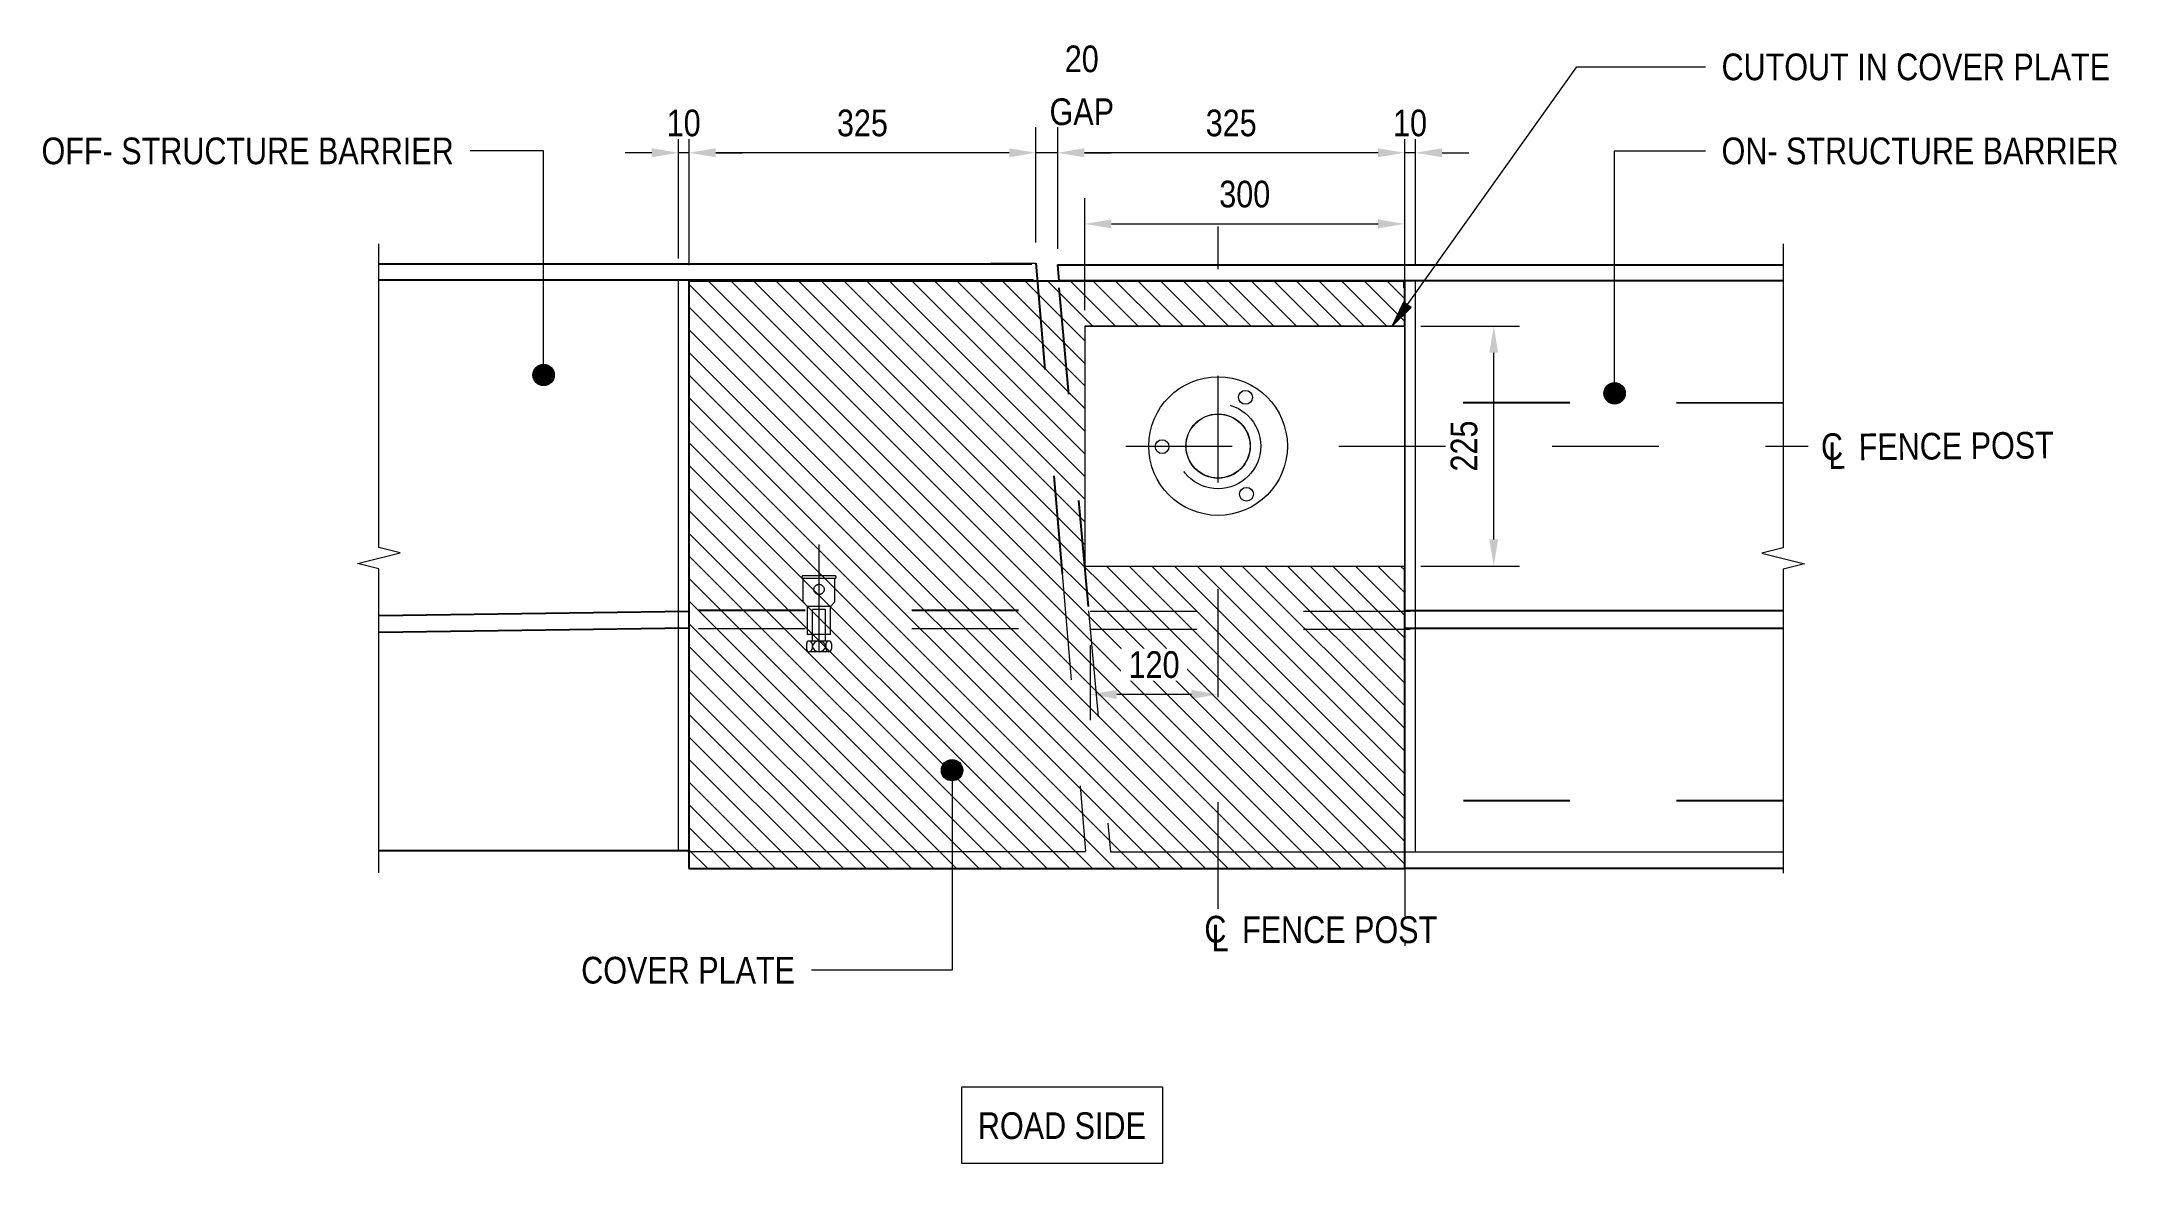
# Model space of a CAD drawing. Header units: metres. Extents: x 1 to 24, y 2 to 1737.
# Drawn here: x 5.798 to 7.745, y 1736.355 to 1737.407 of the extents above.
import ezdxf

# ---------------------------------------------------------------- set-up
doc = ezdxf.new("R2010")
doc.units = ezdxf.units.M
for name, pattern in [('Hidden_RSG', [0.0022, 0.0015, -0.0007]), ('JacobsCenter', [0.015, 0.009, -0.0015, 0.003, -0.0015]), ('JacobsDash', [0.0045, 0.003, -0.0015])]:
    doc.linetypes.add(name, pattern=pattern)
doc.layers.get('Defpoints').update_dxf_attribs({"color": 41})
for name, color, linetype, lineweight in [('BRIDGE-FRAMING-LINE-18-HID', 7, 'JacobsDash', 18), ('D-BDGE', 7, 'Continuous', 13), ('D-BDGE-FRAMING', 7, 'Continuous', 50), ('D-BDGE-GEN-MOD', 7, 'Continuous', 35), ('D-BDGE-LINE', 7, 'Continuous', 9), ('D-ENHA-GEN-LINE', 7, 'Continuous', 9), ('D-ENHA-TEXT', 7, 'Continuous', 9), ('D-ENHA-TEXT-DIMS', 7, 'Continuous', 9)]:
    doc.layers.add(name, color=color, linetype=linetype, lineweight=lineweight)
doc.styles.add('Arial Narrow', font='ARIALN.TTF', dxfattribs={"height": 0.025})
doc.styles.add('Arial Narrow_1', font='ARIALN.TTF', dxfattribs={"height": 0.0025})
doc.dimstyles.new('Dimension_Standard_O__mm__1', dxfattribs={"dimscale": 0.3048, "dimtxt": 0.025586, "dimasz": 0.082021, "dimexe": 0.07874, "dimexo": 0.049213, "dimgap": 0.049213, "dimtad": 1, "dimdec": 0, "dimlfac": 1000, "dimzin": 0, "dimdsep": 46, "dimtxsty": 'Arial Narrow', "dimsah": 1, "dimcen": 0.09, "dimaunit": 1, "dimadec": 4, "dimazin": 0, "dimtfac": 1, "dimtdec": 4, "dimtix": 1, "dimtmove": 0, "dimatfit": 3, "dimfxl": 1, "dimtvp": 1, "dimtfill": 1, "dimtolj": 1, "dimtzin": 0, "dimlwd": 18, "dimlwe": 18, "dimarcsym": 2})
doc.dimstyles.new('Dimension_Standard_T__mm_', dxfattribs={"dimscale": 0.3048, "dimtxt": 0.025586, "dimasz": 0.082021, "dimexe": 0.07874, "dimexo": 0.049213, "dimgap": 0.032808, "dimtad": 1, "dimdec": 0, "dimlfac": 1000, "dimzin": 0, "dimdsep": 46, "dimtxsty": 'Arial Narrow', "dimsah": 1, "dimcen": 0.09, "dimaunit": 1, "dimadec": 4, "dimazin": 0, "dimtfac": 1, "dimtdec": 4, "dimtix": 1, "dimtmove": 1, "dimatfit": 3, "dimfxl": 1, "dimtvp": 1, "dimtolj": 1, "dimtzin": 0, "dimlwd": 18, "dimlwe": 18, "dimarcsym": 2})

# ---------------------------------------------------------------- blocks, each defined once
blk = doc.blocks.new('08_ADC_Barrier_Precast_T2D_MBP-02-B - MBP-02-B-7218689-DRG-2871115 - SECTION 2')
at = {"layer": 'D-BDGE-GEN-MOD', "lineweight": 25}
for p, q in [((-2.3109, 0.55), (-1.6305, 0.55)), ((-2.3109, 0.55), (-2.3097, 0.535)), ((-2.3097, 0.535), (-2.3097, 0.5348)), ((-1.6305, 0.535), (-2.3097, 0.535)), ((-1.9854, 0.2261), (-1.6305, 0.2261)), ((-1.6305, 0.209), (-1.9854, 0.209))]:
    blk.add_line(p, q, dxfattribs=at)
blk = doc.blocks.new('Upstand North - Upstand North-7372798-DRG-2871115 - SECTION 2')
at = {"layer": 'BRIDGE-FRAMING-LINE-18-HID', "lineweight": 25}
for p, q in [((435.9181, 1732.7922), (435.5632, 1732.7958)), ((435.9144, 1732.4192), (435.5595, 1732.4228))]:
    blk.add_line(p, q, dxfattribs=at)
at = {"layer": 'D-BDGE-FRAMING', "lineweight": 25}
blk.add_line((435.9138, 1732.3556), (435.5588, 1732.3592), dxfattribs=at)
blk = doc.blocks.new('BREAK LINE - INPUT VIEW SCALE_R13 - Std Break-6731653-DRG-2871115 - SECTION 2')
at = {"layer": 'D-BDGE-LINE'}
for p, q in [((0.2699, 0.02), (0.2649, 0)), ((0.2799, -0.02), (0.2699, 0.02)), ((0.2649, 0), (-0.02, 0)), ((0.2849, 0), (0.2799, -0.02)), ((0.5699, 0), (0.2849, 0))]:
    blk.add_line(p, q, dxfattribs=at)
blk = doc.blocks.new('BREAK LINE - INPUT VIEW SCALE_R13 - Std Break-7123581-DRG-2871115 - SECTION 2')
at = {"layer": 'D-BDGE-LINE'}
for p, q in [((0.2701, -0.02), (0.2801, 0.02)), ((0.2801, 0.02), (0.2851, 0)), ((-0.02, 0), (0.2651, 0)), ((0.2651, 0), (0.2701, -0.02)), ((0.2851, 0), (0.5701, 0))]:
    blk.add_line(p, q, dxfattribs=at)
blk = doc.blocks.new('DIMBLOCK15-DRG-2871115 - SECTION 2')
at = {"layer": 'D-ENHA-TEXT-DIMS', "color": 0, "lineweight": 18, "transparency": 16777216}
for p, q in [((6.7504, 1737.2126), (6.7504, 1737.3268)), ((7.0758, 1737.1975), (7.0758, 1737.3268)), ((7.0508, 1737.3028), (6.7754, 1737.3028))]:
    blk.add_line(p, q, dxfattribs=at)
at = {"layer": 'D-ENHA-TEXT-DIMS', "color": 0, "transparency": 16777216}
for points in [[(6.7754, 1737.307), (6.7754, 1737.2986), (6.7504, 1737.3028)], [(7.0508, 1737.307), (7.0508, 1737.2986), (7.0758, 1737.3028)]]:
    blk.add_solid(points, dxfattribs=at)
at = {"layer": 'Defpoints', "color": 0, "transparency": 16777216}
for p in [(6.7504, 1737.3028), (6.7504, 1737.1976), (7.0758, 1737.1825)]:
    blk.add_point(p, dxfattribs=at)
at = {"layer": 'D-ENHA-TEXT-DIMS', "color": 0, "lineweight": 18, "transparency": 16777216, "insert": (6.9131, 1737.3306), "char_height": 0.025, "width": 0.05702, "attachment_point": 5, "style": 'Arial Narrow', "bg_fill": 3, "box_fill_scale": 1.1, "bg_fill_color": 256, "bg_fill_true_color": 13158600, "bg_fill_transparency": 0}
blk.add_mtext('\\A1;325', dxfattribs=at)
blk = doc.blocks.new('DIMBLOCK16-DRG-2871115 - SECTION 2')
at = {"layer": 'D-ENHA-TEXT-DIMS', "color": 0, "lineweight": 18, "transparency": 16777216}
for p, q in [((7.0758, 1737.1975), (7.0758, 1737.3268)), ((7.0858, 1737.1976), (7.0858, 1737.3268)), ((7.0508, 1737.3028), (7.0258, 1737.3028)), ((7.0858, 1737.3028), (7.0758, 1737.3028)), ((7.1108, 1737.3028), (7.1358, 1737.3028))]:
    blk.add_line(p, q, dxfattribs=at)
at = {"layer": 'D-ENHA-TEXT-DIMS', "color": 0, "transparency": 16777216}
for points in [[(7.0508, 1737.307), (7.0508, 1737.2986), (7.0758, 1737.3028)], [(7.1108, 1737.307), (7.1108, 1737.2986), (7.0858, 1737.3028)]]:
    blk.add_solid(points, dxfattribs=at)
at = {"layer": 'Defpoints', "color": 0, "transparency": 16777216}
for p in [(7.0758, 1737.3028), (7.0758, 1737.1825), (7.0858, 1737.1826)]:
    blk.add_point(p, dxfattribs=at)
at = {"layer": 'D-ENHA-TEXT-DIMS', "color": 0, "lineweight": 18, "transparency": 16777216, "insert": (7.0808, 1737.3306), "char_height": 0.025, "width": 0.038013, "attachment_point": 5, "style": 'Arial Narrow', "bg_fill": 3, "box_fill_scale": 1.1, "bg_fill_color": 256, "bg_fill_true_color": 13158600, "bg_fill_transparency": 0}
blk.add_mtext('\\A1;10', dxfattribs=at)
blk = doc.blocks.new('DIMBLOCK17-DRG-2871115 - SECTION 2')
at = {"layer": 'D-ENHA-TEXT-DIMS', "color": 0, "lineweight": 18, "transparency": 16777216}
for p, q in [((6.7299, 1737.2185), (6.7299, 1737.3268)), ((6.7504, 1737.2176), (6.7504, 1737.3268)), ((6.7049, 1737.3028), (6.6799, 1737.3028)), ((6.7504, 1737.3028), (6.7299, 1737.3028)), ((6.7754, 1737.3028), (6.8004, 1737.3028))]:
    blk.add_line(p, q, dxfattribs=at)
at = {"layer": 'D-ENHA-TEXT-DIMS', "color": 0, "transparency": 16777216}
for points in [[(6.7049, 1737.307), (6.7049, 1737.2986), (6.7299, 1737.3028)], [(6.7754, 1737.307), (6.7754, 1737.2986), (6.7504, 1737.3028)]]:
    blk.add_solid(points, dxfattribs=at)
at = {"layer": 'Defpoints', "color": 0, "transparency": 16777216}
for p in [(6.7299, 1737.3028), (6.7299, 1737.2035), (6.7504, 1737.2026)]:
    blk.add_point(p, dxfattribs=at)
at = {"layer": 'D-ENHA-TEXT-DIMS', "color": 0, "lineweight": 18, "transparency": 16777216, "insert": (6.773, 1737.3907), "char_height": 0.025, "width": 0.072615, "attachment_point": 5, "line_spacing_factor": 0.974696, "style": 'Arial Narrow'}
blk.add_mtext('\\A1;20', dxfattribs=at)
at = {"layer": 'D-ENHA-TEXT-DIMS', "color": 0, "lineweight": 18, "transparency": 16777216, "insert": (6.773, 1737.3411), "char_height": 0.025, "width": 0.072615, "attachment_point": 5, "style": 'Arial Narrow'}
blk.add_mtext('\\A1;GAP', dxfattribs=at)
blk = doc.blocks.new('DIMBLOCK18-DRG-2871115 - SECTION 2')
at = {"layer": 'D-ENHA-TEXT-DIMS', "color": 0, "lineweight": 18, "transparency": 16777216}
for p, q in [((6.4047, 1737.1975), (6.4047, 1737.3268)), ((6.7299, 1737.2185), (6.7299, 1737.3268)), ((6.7049, 1737.3028), (6.4297, 1737.3028))]:
    blk.add_line(p, q, dxfattribs=at)
at = {"layer": 'D-ENHA-TEXT-DIMS', "color": 0, "transparency": 16777216}
for points in [[(6.4297, 1737.307), (6.4297, 1737.2986), (6.4047, 1737.3028)], [(6.7049, 1737.307), (6.7049, 1737.2986), (6.7299, 1737.3028)]]:
    blk.add_solid(points, dxfattribs=at)
at = {"layer": 'Defpoints', "color": 0, "transparency": 16777216}
for p in [(6.4047, 1737.3028), (6.7299, 1737.2035), (6.4047, 1737.1825)]:
    blk.add_point(p, dxfattribs=at)
at = {"layer": 'D-ENHA-TEXT-DIMS', "color": 0, "lineweight": 18, "transparency": 16777216, "insert": (6.5673, 1737.3306), "char_height": 0.025, "width": 0.05702, "attachment_point": 5, "style": 'Arial Narrow', "bg_fill": 3, "box_fill_scale": 1.1, "bg_fill_color": 256, "bg_fill_true_color": 13158600, "bg_fill_transparency": 0}
blk.add_mtext('\\A1;325', dxfattribs=at)
blk = doc.blocks.new('DIMBLOCK19-DRG-2871115 - SECTION 2')
at = {"layer": 'D-ENHA-TEXT-DIMS', "color": 0, "lineweight": 18, "transparency": 16777216}
for p, q in [((6.3947, 1737.2035), (6.3947, 1737.3268)), ((6.4047, 1737.1975), (6.4047, 1737.3268)), ((6.3697, 1737.3028), (6.3447, 1737.3028)), ((6.4047, 1737.3028), (6.3947, 1737.3028)), ((6.4297, 1737.3028), (6.4547, 1737.3028))]:
    blk.add_line(p, q, dxfattribs=at)
at = {"layer": 'D-ENHA-TEXT-DIMS', "color": 0, "transparency": 16777216}
for points in [[(6.3697, 1737.307), (6.3697, 1737.2986), (6.3947, 1737.3028)], [(6.4297, 1737.307), (6.4297, 1737.2986), (6.4047, 1737.3028)]]:
    blk.add_solid(points, dxfattribs=at)
at = {"layer": 'Defpoints', "color": 0, "transparency": 16777216}
for p in [(6.3947, 1737.3028), (6.3947, 1737.1885), (6.4047, 1737.1825)]:
    blk.add_point(p, dxfattribs=at)
at = {"layer": 'D-ENHA-TEXT-DIMS', "color": 0, "lineweight": 18, "transparency": 16777216, "insert": (6.3997, 1737.3306), "char_height": 0.025, "width": 0.038013, "attachment_point": 5, "style": 'Arial Narrow', "bg_fill": 3, "box_fill_scale": 1.1, "bg_fill_color": 256, "bg_fill_true_color": 13158600, "bg_fill_transparency": 0}
blk.add_mtext('\\A1;10', dxfattribs=at)
blk = doc.blocks.new('CS_Annot_Centreline Symbol3 - CS_Annot_Centreline Symbol-5905071-DRG-2871115 - SECTION 2')
at = {"layer": 'D-ENHA-GEN-LINE', "char_height": 0.0025, "attachment_point": 1, "style": 'Arial Narrow_1'}
for s, insert, width in [('C  ', (-0.00109, 0.00476), 0.0044093), ('L', (-0.00041, 0.00392), 0.0019241)]:
    blk.add_mtext(s, dxfattribs=dict(at, insert=insert, width=width))
blk = doc.blocks.new('DIMBLOCK20-DRG-2871115 - SECTION 2')
at = {"layer": 'D-ENHA-TEXT-DIMS', "color": 0, "lineweight": 18, "transparency": 16777216}
for p, q in [((7.0908, 1737.1403), (7.1833, 1737.1403)), ((7.1593, 1736.9403), (7.1593, 1737.1153)), ((7.0908, 1736.9153), (7.1833, 1736.9153))]:
    blk.add_line(p, q, dxfattribs=at)
at = {"layer": 'D-ENHA-TEXT-DIMS', "color": 0, "transparency": 16777216}
for points in [[(7.1551, 1737.1153), (7.1634, 1737.1153), (7.1593, 1737.1403)], [(7.1551, 1736.9403), (7.1634, 1736.9403), (7.1593, 1736.9153)]]:
    blk.add_solid(points, dxfattribs=at)
at = {"layer": 'Defpoints', "color": 0, "transparency": 16777216}
for p in [(7.0758, 1737.1403), (7.1593, 1737.1403), (7.0758, 1736.9153)]:
    blk.add_point(p, dxfattribs=at)
at = {"layer": 'D-ENHA-TEXT-DIMS', "color": 0, "lineweight": 18, "transparency": 16777216, "insert": (7.1315, 1737.0278), "char_height": 0.025, "width": 0.05702, "attachment_point": 5, "rotation": 90, "style": 'Arial Narrow', "bg_fill": 3, "box_fill_scale": 1.1, "bg_fill_color": 256, "bg_fill_true_color": 13158600, "bg_fill_transparency": 0}
blk.add_mtext('\\A1;225', dxfattribs=at)
blk = doc.blocks.new('DIMBLOCK21-DRG-2871115 - SECTION 2')
at = {"layer": 'D-ENHA-TEXT-DIMS', "color": 0, "lineweight": 18, "transparency": 16777216}
for p, q in [((6.7758, 1737.1553), (6.7758, 1737.2601)), ((7.0758, 1737.1542), (7.0758, 1737.2601)), ((6.8008, 1737.2361), (7.0508, 1737.2361))]:
    blk.add_line(p, q, dxfattribs=at)
at = {"layer": 'D-ENHA-TEXT-DIMS', "color": 0, "transparency": 16777216}
for points in [[(6.8008, 1737.2403), (6.8008, 1737.2319), (6.7758, 1737.2361)], [(7.0508, 1737.2403), (7.0508, 1737.2319), (7.0758, 1737.2361)]]:
    blk.add_solid(points, dxfattribs=at)
at = {"layer": 'Defpoints', "color": 0, "transparency": 16777216}
for p in [(7.0758, 1737.2361), (6.7758, 1737.1403), (7.0758, 1737.1392)]:
    blk.add_point(p, dxfattribs=at)
at = {"layer": 'D-ENHA-TEXT-DIMS', "color": 0, "lineweight": 18, "transparency": 16777216, "insert": (6.9258, 1737.2639), "char_height": 0.025, "width": 0.05702, "attachment_point": 5, "style": 'Arial Narrow', "bg_fill": 3, "box_fill_scale": 1.1, "bg_fill_color": 256, "bg_fill_true_color": 13158600, "bg_fill_transparency": 0}
blk.add_mtext('\\A1;300', dxfattribs=at)
blk = doc.blocks.new('DIMBLOCK22-DRG-2871115 - SECTION 2')
at = {"layer": 'D-ENHA-TEXT-DIMS', "color": 0, "lineweight": 18, "transparency": 16777216}
for p, q in [((6.7808, 1736.841), (6.7808, 1736.7709)), ((6.9008, 1736.7922), (6.9008, 1736.8189)), ((6.8758, 1736.7949), (6.8058, 1736.7949))]:
    blk.add_line(p, q, dxfattribs=at)
at = {"layer": 'D-ENHA-TEXT-DIMS', "color": 0, "transparency": 16777216}
for points in [[(6.8058, 1736.7991), (6.8058, 1736.7907), (6.7808, 1736.7949)], [(6.8758, 1736.7991), (6.8758, 1736.7907), (6.9008, 1736.7949)]]:
    blk.add_solid(points, dxfattribs=at)
at = {"layer": 'Defpoints', "color": 0, "transparency": 16777216}
for p in [(6.7808, 1736.856), (6.7808, 1736.7949), (6.9008, 1736.7772)]:
    blk.add_point(p, dxfattribs=at)
at = {"layer": 'D-ENHA-TEXT-DIMS', "color": 0, "lineweight": 18, "transparency": 16777216, "insert": (6.8408, 1736.8227), "char_height": 0.025, "width": 0.05702, "attachment_point": 5, "style": 'Arial Narrow', "bg_fill": 3, "box_fill_scale": 1.1, "bg_fill_color": 256, "bg_fill_true_color": 13158600, "bg_fill_transparency": 0}
blk.add_mtext('\\A1;120', dxfattribs=at)

msp = doc.modelspace()

# ---------------------------------------------------------------- hatches: boundary and pattern name
at = {"layer": 'D-BDGE-LINE'}
h = msp.add_hatch(dxfattribs=at)
h.set_pattern_fill('FP_2', color=256, style=0, pattern_type=2)
h.set_pattern_definition([(135, (-428.588516, 4.056), (-0.01060660172, -0.01060660172), [])])
h.paths.add_polyline_path([(7.0758428, 1736.6315234), (7.0758428, 1736.9152614), (6.7758428, 1736.9152614), (6.7758428, 1737.1402614), (7.0758428, 1737.1402614), (7.0758428, 1737.1824641), (6.4046542, 1737.1824641), (6.4046542, 1736.6316169), (6.7758428, 1736.6315652)])
at = {"layer": 'D-ENHA-TEXT'}
msp.add_hatch(color=256, dxfattribs=at).paths.add_polyline_path([(7.0638832, 1737.1399086), (7.081967, 1737.1577245), (7.0747831, 1737.1628351)])
h = msp.add_hatch(color=256, dxfattribs=at)
edge = h.paths.add_edge_path()
edge.add_arc((6.2683318, 1737.0944244), 0.01, 0, 360)
h = msp.add_hatch(color=256, dxfattribs=at)
edge = h.paths.add_edge_path()
edge.add_arc((7.2726315, 1737.077119), 0.01, 0, 360)
h = msp.add_hatch(color=256, dxfattribs=at)
edge = h.paths.add_edge_path()
edge.add_arc((6.6513673, 1736.7238442), 0.01, 0, 360)

# ---------------------------------------------------------------- linework, layer by layer
at = {"layer": 'D-BDGE', "linetype": 'JacobsCenter'}
for p, q in [((6.9007739, 1736.593731), (6.9007739, 1737.233731)), ((6.8141579, 1737.0277614), (7.4541579, 1737.0277614))]:
    msp.add_line(p, q, dxfattribs=at)
at = {"layer": 'D-BDGE', "lineweight": 18}
for p, q in [((6.6878422, 1737.1991582), (6.7298572, 1737.1991582)), ((6.3946542, 1737.1835336), (6.3946542, 1736.6476259)), ((7.0748428, 1737.1760259), (7.0748428, 1737.1826259)), ((7.0858428, 1736.6473666), (7.0858428, 1737.1826259)), ((7.0758428, 1737.1402614), (6.7758428, 1737.1402614)), ((6.7758428, 1737.1402614), (6.7758428, 1736.9152614)), ((7.0758428, 1736.9152614), (7.0758428, 1737.1402614)), ((6.7758428, 1736.9152614), (7.0758428, 1736.9152614)), ((6.4036501, 1736.6476259), (6.7765731, 1736.6476259))]:
    msp.add_line(p, q, dxfattribs=at)
at = {"layer": 'D-BDGE', "linetype": 'JacobsDash', "lineweight": 25}
for p, q in [((6.7298572, 1737.1991582), (6.754489, 1736.9083528)), ((6.7516193, 1737.1760259), (6.7791579, 1736.873731)), ((6.4136568, 1736.8737821), (6.7544827, 1736.8737821))]:
    msp.add_line(p, q, dxfattribs=at)
at = {"layer": 'D-BDGE', "lineweight": 25}
for p, q in [((7.0758428, 1737.1824641), (6.4046542, 1737.1824641)), ((6.4046542, 1737.1824641), (6.4046542, 1736.6316169)), ((7.0758428, 1737.1402614), (7.0758428, 1737.1824641)), ((7.0758428, 1736.6315234), (7.0758428, 1736.9152614)), ((6.4046542, 1736.6316169), (7.0758428, 1736.6315234))]:
    msp.add_line(p, q, dxfattribs=at)
at = {"layer": 'D-BDGE'}
for p, q in [((6.7758428, 1737.1402614), (6.7758428, 1736.9152614)), ((6.7758428, 1737.1402614), (7.0758428, 1737.1402614)), ((7.0758428, 1737.1391582), (7.0758428, 1736.5591582)), ((6.7758428, 1736.9152614), (7.0758428, 1736.9152614))]:
    msp.add_line(p, q, dxfattribs=at)
at = {"layer": 'D-BDGE', "linetype": 'JacobsCenter', "lineweight": 9}
msp.add_line((6.5265946, 1736.8355842), (6.5265946, 1736.9505842), dxfattribs=at)
at = {"layer": 'D-BDGE', "color": 252, "linetype": 'Hidden_RSG', "lineweight": 9, "true_color": 0x888888}
for p, q in [((6.5415703, 1736.9060398), (6.5116189, 1736.9060398)), ((6.5116189, 1736.8816777), (6.5116189, 1736.9036437)), ((6.5415703, 1736.9036437), (6.5116189, 1736.9036437)), ((6.5415703, 1736.8816777), (6.5415703, 1736.9036437)), ((6.5158121, 1736.8774845), (6.5116189, 1736.8816777)), ((6.5158121, 1736.8511272), (6.5158121, 1736.8774845)), ((6.5373771, 1736.8774845), (6.5158121, 1736.8774845)), ((6.5206043, 1736.8449391), (6.5206043, 1736.8744729)), ((6.5325925, 1736.8744729), (6.5206043, 1736.8744729)), ((6.5326075, 1736.8449391), (6.5325925, 1736.8744729)), ((6.5373771, 1736.8774845), (6.5415703, 1736.8816777)), ((6.5373771, 1736.8511272), (6.5373771, 1736.8774845)), ((6.5373771, 1736.8511272), (6.5158121, 1736.8511272))]:
    msp.add_line(p, q, dxfattribs=at)
at = {"layer": 'D-BDGE', "linetype": 'JacobsDash', "lineweight": 18}
for p, q in [((6.754489, 1736.9083528), (6.7765731, 1736.6476259)), ((6.7791913, 1736.873337), (6.7997802, 1736.6473666)), ((6.7807739, 1736.8730587), (7.1212341, 1736.8730587)), ((6.7807739, 1736.8559675), (7.1212341, 1736.8559675))]:
    msp.add_line(p, q, dxfattribs=at)
at = {"layer": 'D-BDGE', "linetype": 'JacobsDash'}
msp.add_line((6.4136568, 1736.8566769), (6.7559316, 1736.8566769), dxfattribs=at)
at = {"layer": 'D-BDGE', "lineweight": 9}
for p, q in [((6.5148628, 1736.8423034), (6.5148628, 1736.8376021)), ((6.5356907, 1736.8449391), (6.5174986, 1736.8449391)), ((6.5356907, 1736.8349664), (6.5174986, 1736.8349664)), ((6.5356907, 1736.8349664), (6.5174986, 1736.8349664)), ((6.5356907, 1736.8349664), (6.5174986, 1736.8349664)), ((6.5201343, 1736.8423034), (6.5201343, 1736.8376021)), ((6.533055, 1736.8423034), (6.533055, 1736.8376021)), ((6.5383264, 1736.8423034), (6.5383264, 1736.8376021)), ((6.7997802, 1736.6473666), (7.4307955, 1736.6473666))]:
    msp.add_line(p, q, dxfattribs=at)
at = {"layer": 'D-BDGE'}
for centre, radius in [((6.9007739, 1737.0277614), 0.065), ((6.9265675, 1737.0734882), 0.0065), ((6.9007739, 1737.0277614), 0.03015), ((6.9007739, 1737.0277614), 0.03), ((6.8482765, 1737.027236), 0.0065), ((6.9274776, 1736.9825601), 0.0065)]:
    msp.add_circle(centre, radius, dxfattribs=at)
at = {"layer": 'D-BDGE', "linetype": 'JacobsDash'}
msp.add_circle((6.9007739, 1737.0277614), 0.04, dxfattribs=at)
at = {"layer": 'D-BDGE', "color": 252, "linetype": 'Hidden_RSG', "lineweight": 9, "true_color": 0x888888}
msp.add_circle((6.5265946, 1736.8933588), 0.0047922, dxfattribs=at)
for centre, start, end in [((6.5116189, 1736.9048418), 90, 270), ((6.5415703, 1736.9048418), 270, 90)]:
    msp.add_arc(centre, 0.0011981, start, end, dxfattribs=at)
at = {"layer": 'D-BDGE', "lineweight": 9}
for centre, radius, start, end in [((6.5174986, 1736.8423034), 0.0026357, 360, 180), ((6.5174986, 1736.8376021), 0.0026357, 180, 360), ((6.5265946, 1736.8383498), 0.0065893, 11.3556156, 168.6443844), ((6.5265946, 1736.8415557), 0.0065893, 191.3556157, 348.6443844), ((6.5356907, 1736.8423034), 0.0026357, 360, 180), ((6.5356907, 1736.8376021), 0.0026357, 180, 0)]:
    msp.add_arc(centre, radius, start, end, dxfattribs=at)
at = {"layer": 'D-BDGE-GEN-MOD', "lineweight": 25}
for p, q in [((6.1139524, 1737.198534), (6.4389575, 1737.1985336)), ((6.4389575, 1737.1985336), (6.7262369, 1737.1985332)), ((6.1139524, 1737.183534), (6.4389019, 1737.1835336)), ((6.4379052, 1737.1835336), (6.4379053, 1737.1824641)), ((6.4389019, 1737.1835336), (6.7274555, 1737.1835332)), ((6.7274555, 1737.1835332), (6.7275464, 1737.1824641)), ((6.1139524, 1736.8687825), (6.4046542, 1736.8728598)), ((6.1139524, 1736.8532052), (6.4046542, 1736.8572916)), ((6.1139524, 1736.648534), (6.4046542, 1736.6485336))]:
    msp.add_line(p, q, dxfattribs=at)
at = {"layer": 'D-ENHA-TEXT'}
for p, q in [((7.2370615, 1737.3833456), (7.3579222, 1737.3833456)), ((6.2001456, 1737.304561), (6.1994987, 1737.304561)), ((6.2683318, 1737.304561), (6.2001456, 1737.304561)), ((6.2683318, 1737.0944244), (6.2683318, 1737.304561)), ((7.2726315, 1737.304561), (7.3579222, 1737.304561)), ((7.2726315, 1737.077119), (7.2726315, 1737.304561)), ((6.6513673, 1736.7238442), (6.6513673, 1736.5363038)), ((6.5420045, 1736.5363038), (6.5196905, 1736.5363038)), ((6.6513673, 1736.5363038), (6.5420045, 1736.5363038))]:
    msp.add_line(p, q, dxfattribs=at)
at = {"layer": 'D-ENHA-TEXT', "lineweight": 18, "flags": 128}
msp.add_lwpolyline([(6.6605852, 1736.4267703), (6.8486852, 1736.4267703), (6.8486852, 1736.3550703), (6.6605852, 1736.3550703)], close=True, dxfattribs=at)
at = {"layer": 'D-ENHA-TEXT'}
for centre in [(6.2683318, 1737.0944244), (7.2726315, 1737.077119), (6.6513673, 1736.7238442)]:
    msp.add_circle(centre, 0.01, dxfattribs=at)

# ---------------------------------------------------------------- block references
at = {"layer": 'BRIDGE-FRAMING-LINE-18-HID', "lineweight": 25, "rotation": 0.5734328769449708}
msp.add_blockref('Upstand North - Upstand North-7372798-DRG-2871115 - SECTION 2', (-411.1235163, 0), dxfattribs=at)
at = {"layer": 'D-BDGE-GEN-MOD', "lineweight": 25}
msp.add_blockref('08_ADC_Barrier_Precast_T2D_MBP-02-B - MBP-02-B-7218689-DRG-2871115 - SECTION 2', (9.0612703, 1736.6476259), dxfattribs=at)
at = {"layer": 'D-BDGE-LINE'}
for name, p, rotation in [('BREAK LINE - INPUT VIEW SCALE_R13 - Std Break-6731653-DRG-2871115 - SECTION 2', (6.1139524, 1737.1974769), 270.0000000000056), ('BREAK LINE - INPUT VIEW SCALE_R13 - Std Break-7123581-DRG-2871115 - SECTION 2', (7.4307955, 1737.1974769), 270.0000000000096)]:
    msp.add_blockref(name, p, dxfattribs=dict(at, rotation=rotation))
at = {"layer": 'D-ENHA-GEN-LINE', "xscale": 10, "yscale": 10, "zscale": 10, "rotation": 0.5734328769462419}
msp.add_blockref('CS_Annot_Centreline Symbol3 - CS_Annot_Centreline Symbol-5905071-DRG-2871115 - SECTION 2', (7.4773799, 1736.9921393), dxfattribs=at)
at = {"layer": 'D-ENHA-GEN-LINE', "xscale": 10, "yscale": 10, "zscale": 10}
msp.add_blockref('CS_Annot_Centreline Symbol3 - CS_Annot_Centreline Symbol-5905071-DRG-2871115 - SECTION 2', (6.8988266, 1736.5396722), dxfattribs=at)

# ---------------------------------------------------------------- texts
at = {"layer": 'D-ENHA-GEN-LINE', "insert": (7.5014094, 1737.0394464), "char_height": 0.025, "attachment_point": 1, "rotation": 0.5734329, "style": 'Arial Narrow', "bg_fill": 3, "box_fill_scale": 1, "bg_fill_color": 256, "bg_fill_true_color": 13158600, "bg_fill_transparency": 0}
msp.add_mtext('FENCE POST', dxfattribs=at)
at = {"layer": 'D-ENHA-TEXT', "char_height": 0.025, "attachment_point": 1, "style": 'Arial Narrow', "bg_fill": 3, "box_fill_scale": 1, "bg_fill_color": 256, "bg_fill_true_color": 13158600, "bg_fill_transparency": 0}
for s, insert in [('CUTOUT IN COVER PLATE', (7.3729222, 1737.3958456)), ('OFF- STRUCTURE BARRIER', (5.7975456, 1737.317061)), ('ON- STRUCTURE BARRIER', (7.3729222, 1737.317061)), ('COVER PLATE', (6.3036071, 1736.5488038))]:
    msp.add_mtext(s, dxfattribs=dict(at, insert=insert))

# ---------------------------------------------------------------- next in the draw order: texts
at = {"layer": 'D-ENHA-GEN-LINE', "insert": (6.9233284, 1736.5867364), "char_height": 0.025, "attachment_point": 1, "style": 'Arial Narrow', "bg_fill": 3, "box_fill_scale": 1, "bg_fill_color": 256, "bg_fill_true_color": 13158600, "bg_fill_transparency": 0}
msp.add_mtext('FENCE POST', dxfattribs=at)
at = {"layer": 'D-ENHA-TEXT', "lineweight": 18, "insert": (6.6755852, 1736.4030359), "char_height": 0.025, "attachment_point": 1, "style": 'Arial Narrow', "bg_fill": 3, "box_fill_scale": 1, "bg_fill_color": 256, "bg_fill_true_color": 13158600, "bg_fill_transparency": 0}
msp.add_mtext('ROAD SIDE', dxfattribs=at)

# ---------------------------------------------------------------- next in the draw order: dimensions: what is measured, and where the dimension line sits
at = {"layer": 'D-ENHA-TEXT-DIMS', "lineweight": 18}
dim = msp.add_linear_dim(base=(6.7503715, 1737.302786), p1=(7.0758428, 1737.1824641), p2=(6.7503715, 1737.1976259), dimstyle='Dimension_Standard_O__mm__1', override={"dimpost": '<>', "dimfxl": 0.325824}, dxfattribs=at)
dim.commit()
dim.dimension.update_dxf_attribs({"geometry": 'DIMBLOCK15-DRG-2871115 - SECTION 2', "text_midpoint": (6.9131071, 1737.3305503)})
for base, p1, p2, angle, override, picture, middle in [((7.1592756, 1737.1402614), (7.0758428, 1736.9152614), (7.0758428, 1737.1402614), 90, {"dimpost": '<>', "dimfxl": 0.225}, 'DIMBLOCK20-DRG-2871115 - SECTION 2', (7.1315113, 1737.0277614)), ((6.7807739, 1736.7949098), (6.9007739, 1736.7772322), (6.7807739, 1736.8559675), 0, {"dimpost": '<>', "dimfxl": 0.143524}, 'DIMBLOCK22-DRG-2871115 - SECTION 2', (6.8407739, 1736.8226742))]:
    dim = msp.add_linear_dim(base=base, p1=p1, p2=p2, angle=angle, dimstyle='Dimension_Standard_O__mm__1', override=override, dxfattribs=at)
    dim.commit()
    dim.dimension.update_dxf_attribs({"geometry": picture, "text_midpoint": middle})

# ---------------------------------------------------------------- next in the draw order: dimensions: what is measured, and where the dimension line sits
dim = msp.add_linear_dim(base=(6.7299102, 1737.302786), p1=(6.7503715, 1737.2026259), p2=(6.7299102, 1737.2035332), angle=0, text='<>\\XGAP', dimstyle='Dimension_Standard_T__mm_', override={"dimpost": '<>', "dimfxl": 0.020481}, dxfattribs=at)
dim.commit()
dim.dimension.update_dxf_attribs({"geometry": 'DIMBLOCK17-DRG-2871115 - SECTION 2', "text_midpoint": (6.7730103, 1737.3640204), "dimtype": 160})
dim = msp.add_linear_dim(base=(7.0758428, 1737.302786), p1=(7.0858428, 1737.1826259), p2=(7.0758428, 1737.1824641), dimstyle='Dimension_Standard_O__mm__1', override={"dimpost": '<>', "dimfxl": 0.010001}, dxfattribs=at)
dim.commit()
dim.dimension.update_dxf_attribs({"geometry": 'DIMBLOCK16-DRG-2871115 - SECTION 2', "text_midpoint": (7.0808428, 1737.3305503)})

# ---------------------------------------------------------------- next in the draw order: dimensions: what is measured, and where the dimension line sits
dim = msp.add_linear_dim(base=(6.4046542, 1737.302786), p1=(6.7299102, 1737.2035332), p2=(6.4046542, 1737.1824641), angle=0, dimstyle='Dimension_Standard_O__mm__1', override={"dimpost": '<>', "dimfxl": 0.325938}, dxfattribs=at)
dim.commit()
dim.dimension.update_dxf_attribs({"geometry": 'DIMBLOCK18-DRG-2871115 - SECTION 2', "text_midpoint": (6.5672822, 1737.3305503)})
dim = msp.add_linear_dim(base=(7.0758428, 1737.2360951), p1=(6.7758428, 1737.1402614), p2=(7.0758428, 1737.1391582), dimstyle='Dimension_Standard_O__mm__1', override={"dimpost": '<>', "dimfxl": 0.300002}, dxfattribs=at)
dim.commit()
dim.dimension.update_dxf_attribs({"geometry": 'DIMBLOCK21-DRG-2871115 - SECTION 2', "text_midpoint": (6.9258428, 1737.2638594)})

# ---------------------------------------------------------------- next in the draw order: linework, layer by layer
at = {"layer": 'D-ENHA-TEXT'}
for p, q in [((7.0638832, 1737.1399086), (7.2370615, 1737.3833456)), ((7.0747831, 1737.1628351), (7.0638832, 1737.1399086)), ((7.0638832, 1737.1399086), (7.081967, 1737.1577245)), ((7.081967, 1737.1577245), (7.0747831, 1737.1628351))]:
    msp.add_line(p, q, dxfattribs=at)

# ---------------------------------------------------------------- next in the draw order: dimensions: what is measured, and where the dimension line sits
at = {"layer": 'D-ENHA-TEXT-DIMS', "lineweight": 18}
dim = msp.add_linear_dim(base=(6.3946542, 1737.302786), p1=(6.4046542, 1737.1824641), p2=(6.3946542, 1737.1885336), angle=360, dimstyle='Dimension_Standard_O__mm__1', override={"dimpost": '<>', "dimfxl": 0.011698}, dxfattribs=at)
dim.commit()
dim.dimension.update_dxf_attribs({"geometry": 'DIMBLOCK19-DRG-2871115 - SECTION 2', "text_midpoint": (6.3996542, 1737.3305503)})

doc.saveas('drawing.dxf')
